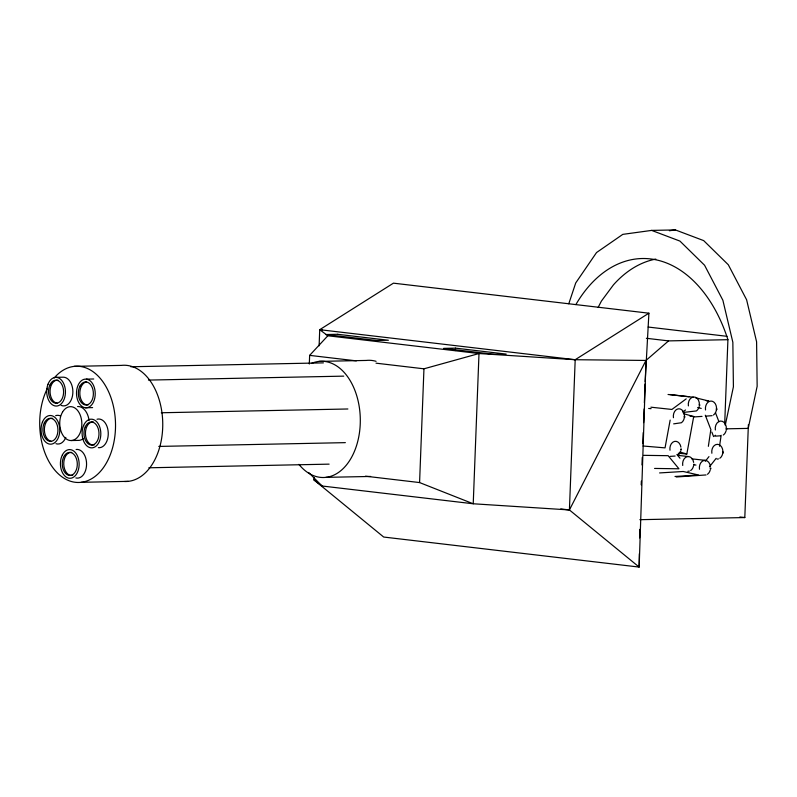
<?xml version="1.0" encoding="UTF-8"?>
<svg xmlns="http://www.w3.org/2000/svg" width="797" height="797" viewBox="0 0 797 797"><rect width="100%" height="100%" fill="white"/><g stroke="black" fill="none" stroke-linecap="round" stroke-linejoin="round"><path stroke-width="1.2" d="M639.353 553.706L639.154 567.075L383.686 537.039L313.958 479.914L314.048 477.433M639.592 537.905L639.722 529.407M309.316 364.02L309.644 355.372L327.836 335.776L478.997 353.539L575.195 359.716L645.988 360.443L668.553 340.897L727.92 339.691L724.692 423.914M319.109 345.828L319.727 329.689L393.439 283.164L648.907 313.191L645.172 381.594M313.958 479.914L322.058 486.001L473.229 503.774L419.581 482.564L423.954 368.812L478.997 353.539L473.229 503.774L569.417 509.95L639.154 567.075L645.988 360.443L569.417 509.95L560.779 508.934M455.356 350.57L455.456 348.14L443.61 348.379L494.339 354.336L506.175 354.097L455.456 348.14M569.417 509.95L575.195 359.716L648.907 313.191M641.206 484.845L641.356 481.119M641.974 464.94L642.262 457.478M642.79 443.799L643.219 432.602M643.597 422.649L644.125 408.961M644.365 402.744L645.082 384.084M639.871 519.684L744.806 517.552L748.383 424.671M708.354 446.33L710.715 430.5M719.522 446.21L721.165 435.252M670.157 420.099L665.047 447.874L642.98 446.001M678.237 453.254L686.825 453.991L693.709 416.542L683.398 413.653M725.26 425.259L733.409 386.784L732.851 342.292L722.879 300.26L704.568 265.242L679.931 241.083L651.647 230.403L622.806 234.368L596.535 252.549L575.723 282.955L568.779 303.777M598.079 307.522L601.406 301.087L613.461 284.838A141.577 92.293 88.8 0 1 655.811 259.085M705.245 461.343L708.971 456.621M709.44 466.833L716.154 458.335M686.197 398.869L671.901 409.449L650.88 407.187M682.65 412.099L685.51 409.977M715.547 435.272L713.574 436.567L711.831 432.074M669.37 230.751L675.388 229.925L703.671 240.604L728.309 264.763L746.61 299.772L756.592 341.813L757.15 386.296L748.234 428.387L726.874 428.816M712.1 415.665L705.724 416.154M717.001 459.082L718.446 458.933M687.851 471.296L689.305 471.147M706.052 474.942L676.274 476.985M683.677 412.398L696.349 410.943A7.372 5.569 -89.2 0 0 699.128 406.649M693.41 416.97L702.027 416.393M673.654 423.865L681.405 422.739A7.372 5.569 -89.2 0 0 684.085 413.384A7.372 5.569 -89.2 0 0 677.311 409.11A7.372 5.569 -89.2 0 0 673.445 417.708M715.557 436.128L720.478 435.8M670.197 456.372L675.129 456.043M659.587 472.93L683.198 471.485L698.6 475.022L674.989 476.476M651.647 230.403L675.388 229.925M74.151 366.351L121.383 365.395A58.141 37.907 88.8 0 1 162.718 421.952A58.141 37.907 88.8 0 1 124.591 481.498M318.949 361.4L366.182 360.443A58.141 37.907 88.8 0 1 376.074 361.31M130.847 366.759L323.423 362.864M56.039 377.34L63.481 377.19A14.356 9.365 88.8 0 1 72.796 393.628A14.356 9.365 88.8 0 1 61.12 405.364M86.415 379.133L93.717 378.983M148.461 380.089L343.746 376.134M85.309 407.755A14.356 9.365 88.8 0 0 94.235 387.242A14.356 9.365 88.8 0 0 78.046 385.33A14.356 9.365 88.8 0 0 85.309 407.755L92.611 407.616M161.313 412.756L347.89 408.981M71.421 440.532L78.863 440.382A16.946 11.048 88.8 0 0 83.466 438.509M158.782 446.42L345.36 442.644M148.84 467.789L329.111 464.143M81.065 482.315L128.297 481.358M325.863 477.353L370.605 476.447M643.777 455.336L668.145 455.685L678.944 468.785L654.566 468.437M327.836 335.776L319.727 329.689L322.207 329.868M648.648 408.453L651.099 408.662M690.033 416.233L693.709 416.542M669.968 394.545L693.26 397.235M706.262 400.742L708.722 400.991L695.642 397.813M668.045 394.485L689.056 396.747M677.52 455.326L688.518 456.551M691.826 458.853L705.255 460.347M648.13 327.039L727.013 336.314M646.367 338.287L668.553 340.897M319.727 329.689L575.195 359.716M309.644 355.372L356.349 360.862M376.015 363.173L423.954 368.812M739.875 516.974L744.806 517.552M365.504 476.198L419.581 482.564M693.579 464.541L695.95 465.089M697.664 407.546L701.23 408.413M679.941 452.058L686.825 453.991M308.638 472.491L322.058 486.001M676.892 454.479L679.98 458.225M715.467 412.736L718.954 421.733M705.295 415.197L710.964 429.822M575.862 304.584A141.577 92.293 88.8 0 1 727.92 339.691M65.822 437.414A14.356 9.365 88.8 0 1 55.959 443.7M55.66 415.665A14.356 9.365 88.8 0 1 60.512 415.994M76.114 449.488A14.356 9.365 88.8 0 1 86.574 464.233A14.356 9.365 88.8 0 1 75.864 477.951M97.015 419.252A14.356 9.365 88.8 0 1 108.243 432.582A14.356 9.365 88.8 0 1 98.35 447.675M94.464 444.816A11.537 7.522 88.8 0 1 85.448 434.106A11.537 7.522 88.8 0 1 93.388 421.982M72.776 475.231A11.537 7.522 88.8 0 1 63.76 464.521A11.537 7.522 88.8 0 1 71.7 452.397M51.118 441.259A11.537 7.522 88.8 0 1 44.413 428.417A11.537 7.522 88.8 0 1 52.662 418.355M88.128 404.906A11.537 7.522 88.8 0 1 79.869 394.405A11.537 7.522 88.8 0 1 86.574 381.922M57.115 403.172A11.537 7.522 88.8 0 1 50.052 390.789A11.537 7.522 88.8 0 1 58.002 380.169M77.578 406.52A16.946 11.048 88.8 0 1 89.075 420.567M54.156 378.017A58.141 37.907 88.8 0 1 114.539 412.218A58.141 37.907 88.8 0 1 69.648 480.95A58.141 37.907 88.8 0 1 47.441 388.298M311.368 363.462A58.141 37.907 88.8 0 1 359.656 431.177A58.141 37.907 88.8 0 1 298.915 464.362M682.72 465.468A7.372 5.569 -89.2 0 1 687.064 456.701A7.372 5.569 -89.2 0 1 693.639 462.39M693.46 466.205A7.372 5.569 -89.2 0 1 690.67 470.489M688.389 405.902A7.372 5.569 -89.2 0 1 693.45 397.006A7.372 5.569 -89.2 0 1 699.407 404.756M669.998 450.215A7.372 5.569 -89.2 0 1 674.332 441.458A7.372 5.569 -89.2 0 1 680.907 447.137M680.728 450.953A7.372 5.569 -89.2 0 1 677.938 455.236M699.467 469.264A7.372 5.569 -89.2 0 1 703.801 460.507A7.372 5.569 -89.2 0 1 710.386 466.185M710.207 470.001A7.372 5.569 -89.2 0 1 707.417 474.285M715.347 429.972A7.372 5.569 -89.2 0 1 720.408 421.075A7.372 5.569 -89.2 0 1 726.366 428.816M726.087 430.709A7.372 5.569 -89.2 0 1 723.297 434.993M705.524 409.987A7.372 5.569 -89.2 0 1 709.38 401.389A7.372 5.569 -89.2 0 1 716.154 405.673A7.372 5.569 -89.2 0 1 713.464 415.008M711.86 453.254A7.372 5.569 -89.2 0 1 715.726 444.656A7.372 5.569 -89.2 0 1 722.5 448.93A7.372 5.569 -89.2 0 1 719.811 458.275M680.857 449.229C681.146 451.52 681.893 447.994 680.857 449.229M684.314 416.711C684.563 418.983 685.4 415.526 684.314 416.711M693.579 464.472C693.868 466.763 694.625 463.256 693.579 464.472M699.258 404.916C699.507 407.187 700.344 403.73 699.258 404.916M710.326 468.267C710.585 470.539 711.422 467.082 710.326 468.267M716.383 409C716.692 411.282 717.4 407.795 716.383 409M722.73 452.258C723.009 454.549 723.776 451.042 722.73 452.258M726.206 428.985C726.495 431.267 727.253 427.77 726.206 428.985M337.659 334.292L325.824 334.531L376.543 340.488L388.388 340.249L337.659 334.292M42.43 422.101A14.356 9.365 88.8 0 0 50.151 444.178A14.356 9.365 88.8 0 0 58.639 423.227A14.356 9.365 88.8 0 0 42.43 422.101M62.425 454.828A14.356 9.365 88.8 0 0 68.422 478.1A14.356 9.365 88.8 0 0 78.475 458.853A14.356 9.365 88.8 0 0 62.425 454.828M83.645 425.409A14.356 9.365 88.8 0 0 90.918 447.824A14.356 9.365 88.8 0 0 99.834 427.312A14.356 9.365 88.8 0 0 83.645 425.409M85.179 427.003A11.537 7.522 88.8 0 0 91.027 445.015A11.537 7.522 88.8 0 0 98.19 428.527A11.537 7.522 88.8 0 0 85.179 427.003M63.491 457.418A11.537 7.522 88.8 0 0 69.329 475.43A11.537 7.522 88.8 0 0 76.502 458.942A11.537 7.522 88.8 0 0 63.491 457.418M47.95 384.343A14.356 9.365 88.8 0 0 56.109 406.062A14.356 9.365 88.8 0 0 64.168 384.702A14.356 9.365 88.8 0 0 47.95 384.343M80.019 386.017A11.537 7.522 88.8 0 0 84.671 404.796A11.537 7.522 88.8 0 0 92.88 389.514A11.537 7.522 88.8 0 0 80.019 386.017M44.313 422.908A11.537 7.522 88.8 0 0 49.633 441.289A11.537 7.522 88.8 0 0 57.264 425.309A11.537 7.522 88.8 0 0 44.313 422.908M49.793 385.19A11.537 7.522 88.8 0 0 55.631 403.202A11.537 7.522 88.8 0 0 62.794 386.714A11.537 7.522 88.8 0 0 49.793 385.19M62.525 412.109A16.946 11.048 88.8 0 0 68.552 440.133A16.946 11.048 88.8 0 0 81.274 418.564A16.946 11.048 88.8 0 0 62.525 412.109"/></g></svg>
